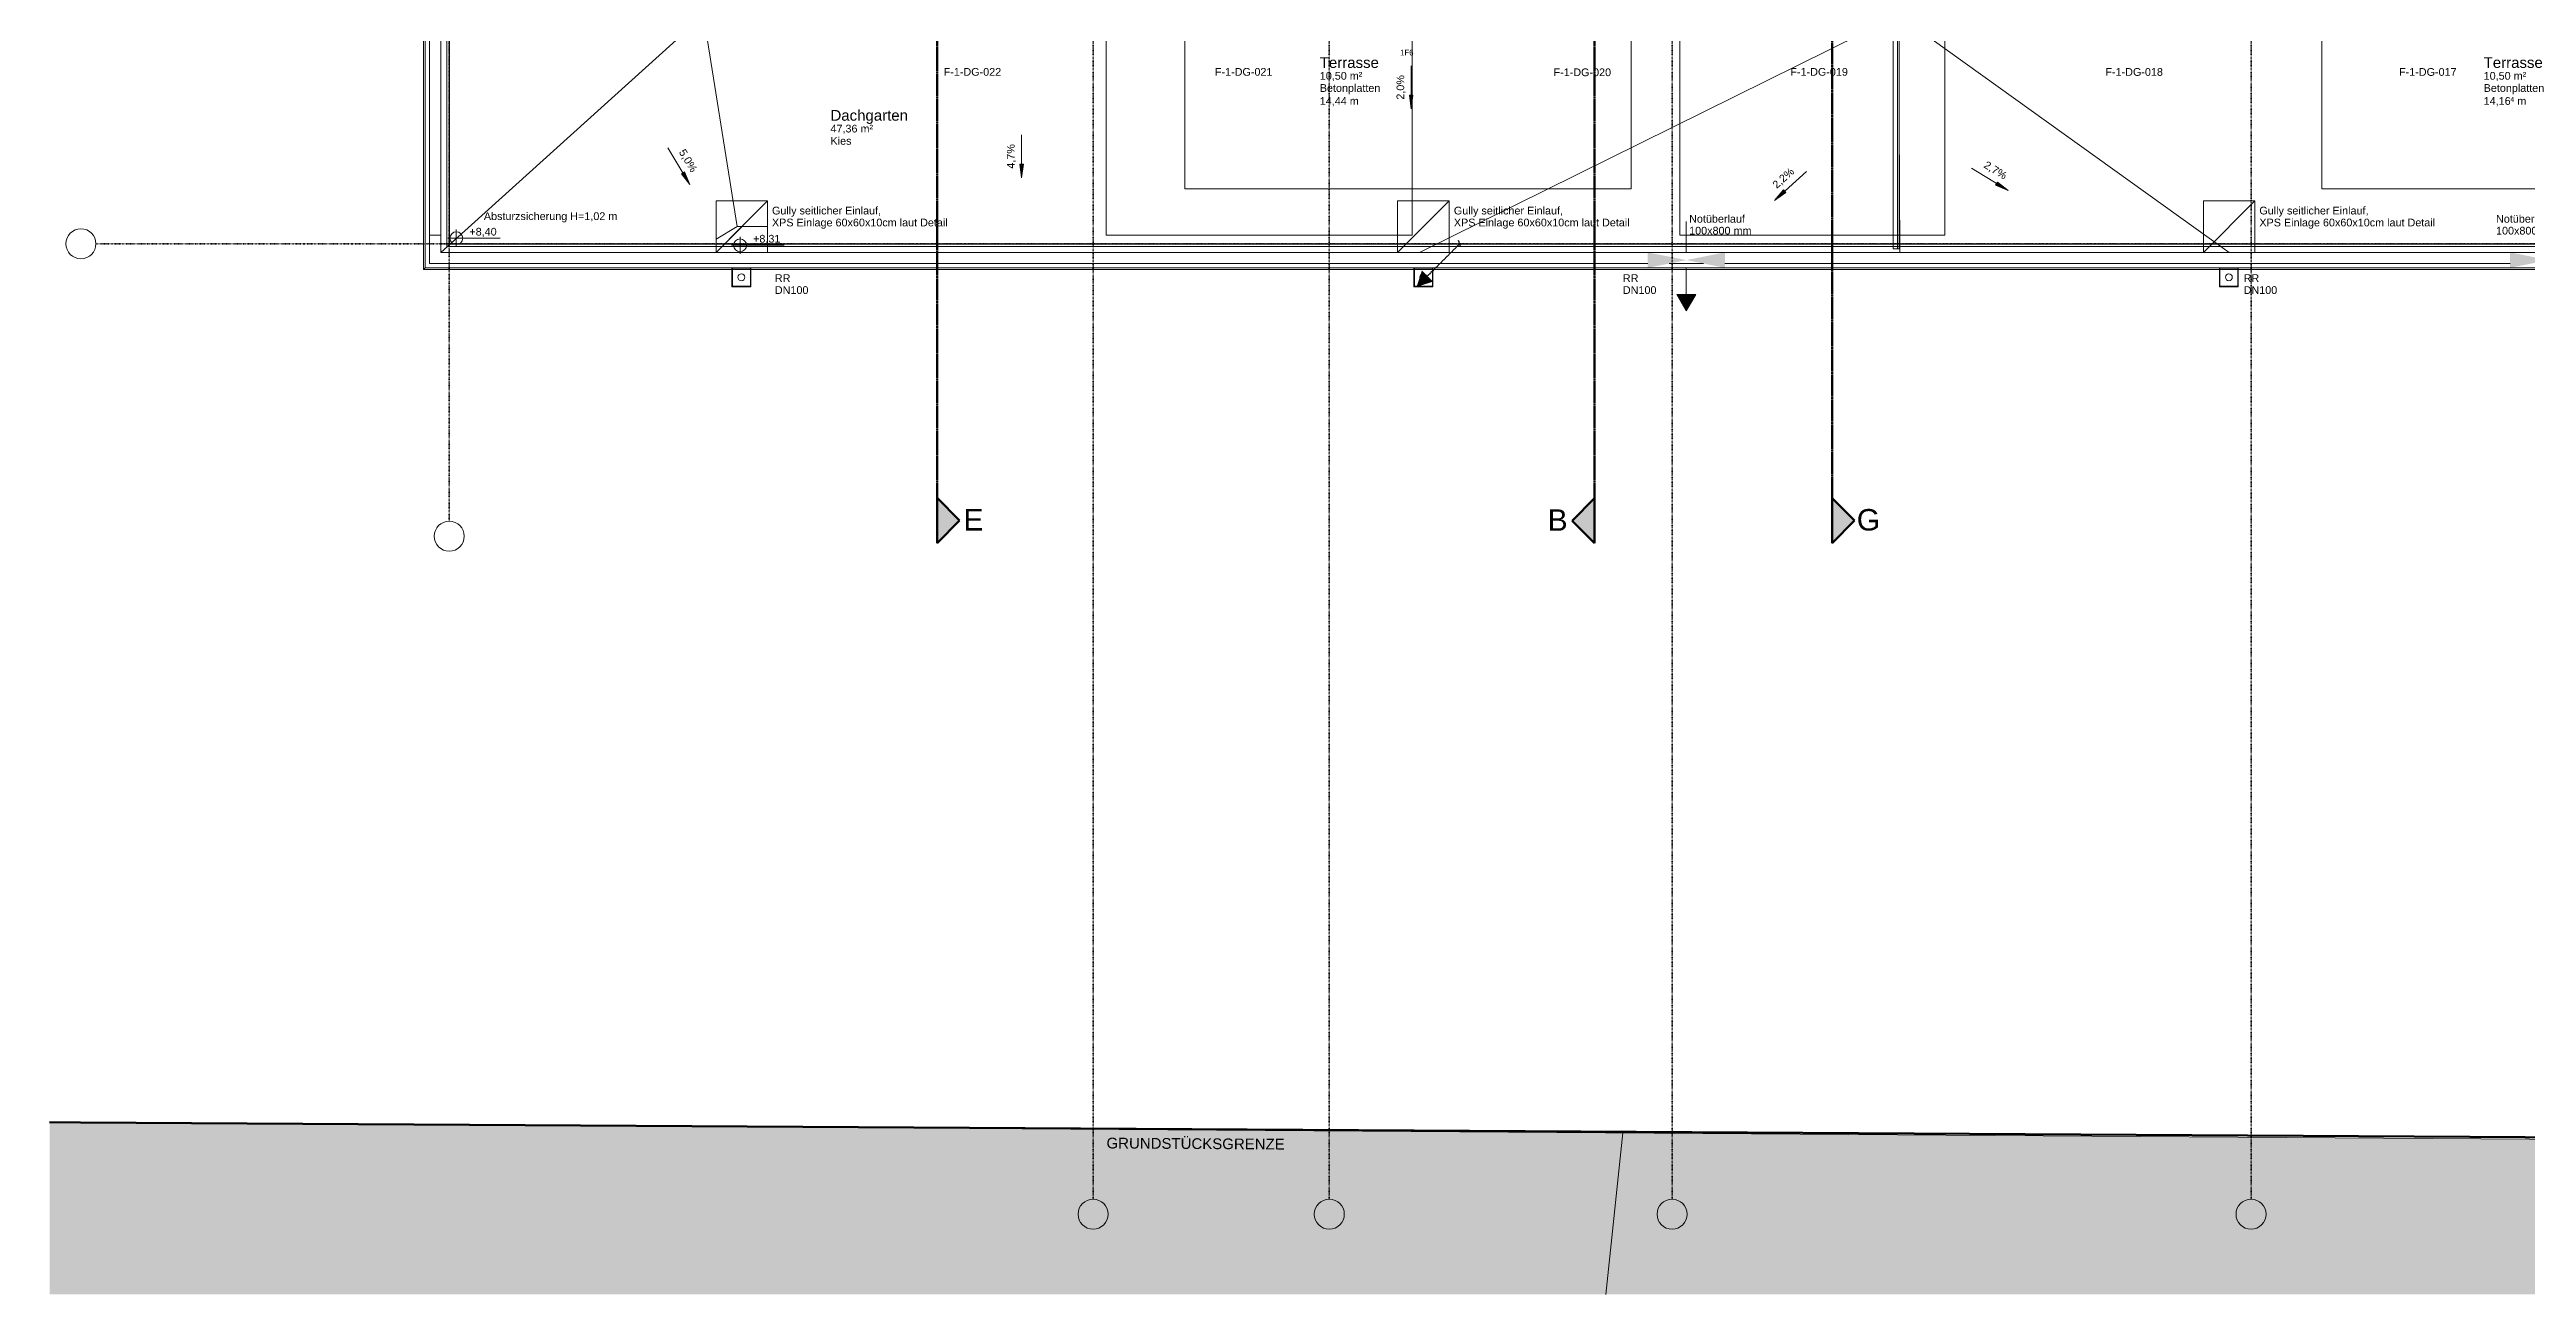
# Model space of a CAD drawing. Header units: metres. Extents: x -15638 to 29611, y -11908 to 29644.
# Drawn here: x -15638 to 13218, y -11908 to 2594 of the extents above; entities that cross this region are included whole.
import ezdxf
from ezdxf.enums import TextEntityAlignment as Align

# ---------------------------------------------------------------- set-up
doc = ezdxf.new("R2010")
doc.units = ezdxf.units.M
for name, pattern in [('ACAD_ISO08W100', [36, 24, -3, 6, -3]), ('Achse', [0.009, 0.005, -0.002, 0, -0.002]), ('Strich Punkt Mittel', [0.015875, 0.00635, -0.004763, 0, -0.004763]), ('Verdeckt', [0.003, 0.002, -0.001])]:
    doc.linetypes.add(name, pattern=pattern)
for name, color, linetype, lineweight in [('A-DETL-GENF_', 92, 'Continuous', 13), ('A-DETL-HDLN', 90, 'Verdeckt', 5), ('A-FLOR-HRAL', 11, 'Continuous', 5), ('A-GLAZ-IDEN_', 152, 'Continuous', 9), ('A_2D', 7, 'Continuous', 13), ('A_Beschriftung_', 7, 'Continuous', 9), ('A_Bodenschlitz', 7, 'Continuous', 5), ('A_Decken', 8, 'Continuous', 13), ('A_Gelaender', 7, 'Continuous', 13), ('A_Grundstuecksgrenze', 5, 'Continuous', 70), ('A_Raeume', 7, 'Continuous', 13), ('A_Raeume_', 7, 'Continuous', 5), ('A_Raeume_Beschriftung_', 7, 'Continuous', 9), ('A_Raster_', 1, 'Continuous', 9), ('A_Waende', 7, 'Continuous', 13), ('G-ANNO-DIMS_', 111, 'Continuous', 9), ('G-ANNO-SYMB_', 111, 'Continuous', 9), ('M-EQPM', 50, 'Continuous', 5), ('Text', 130, 'Continuous', 9)]:
    doc.layers.add(name, color=color, linetype=linetype, lineweight=lineweight)
doc.layers.add('E_ERDUNG', color=150, linetype='ACAD_ISO08W100', true_color=0x0f87ff)
doc.styles.add('Arial_2', font='arial.ttf', dxfattribs={"height": 0.09})
doc.styles.add('Arial_3', font='arial.ttf', dxfattribs={"height": 0.125})
doc.styles.add('Arial_4', font='arial.ttf', dxfattribs={"height": 0.05849})
doc.styles.add('Arial_8', font='arial.ttf', dxfattribs={"height": 0.25})
doc.styles.add('ET_LEGENDE - Wohnung$0$ROMANS', font='romans.shx', dxfattribs={"width": 0.6})

# ---------------------------------------------------------------- blocks, each defined once
blk = doc.blocks.new('*U754')
for p, q in [((0, 0), (445, 445)), ((48, 0), (-48, 0)), ((-18, 44), (18, -44))]:
    blk.add_line(p, q)
blk.add_solid([(368, 523), (600, 600), (523, 368)])
at = {"style": 'ET_LEGENDE - Wohnung$0$ROMANS', "width": 0.6, "flags": 1}
for tag, p in [('RAUMBUCHNUMMER', (0, -300)), ('ANLAGE', (0, -450))]:
    blk.add_attdef(tag, text='', height=100, dxfattribs=at).set_placement(p, align=Align.MIDDLE)
for tag, p in [('TEILANLAGE_NR', (0, -600)), ('KOMPONENTE_NR', (0, -900)), ('BEZEICHNUNG', (0, -1050)), ('KOMPONENTE', (0, -750)), ('HERSTELLER', (0, -1350)), ('TYP', (0, -1200)), ('LEISTUNG_MAX', (0, -1650)), ('MODEL', (0, -1500)), ('SPEZIFISCH_1', (0, -1800)), ('SPEZIFISCH_2', (0, -1950)), ('SPEZIFISCH_3', (0, -2100)), ('SPEZIFISCH_4', (0, -2250)), ('SPEZIFISCH_5', (0, -2400)), ('GEWERKE_CODE', (0, -2550)), ('LV_POS', (0, -2700)), ('PLATZHALTER_1', (0, -3000)), ('ZAEHLER', (0, -2850)), ('PLATZHALTER_2', (0, -3150)), ('PLATZHALTER_3', (0, -3300)), ('JOBLISTE_VDMA', (0, -3450)), ('ET_SPEZIFISCH_1', (0, -3600)), ('ET_SPEZIFISCH_2', (0, -3750)), ('ET_SPEZIFISCH_3', (0, -3900)), ('ET_SPEZIFISCH_4', (0, -4050)), ('ET_SPEZIFISCH_5', (0, -4200)), ('ET_SPEZIFISCH_6', (0, -4350)), ('ET_SPEZIFISCH_7', (0, -4500))]:
    blk.add_attdef(tag, text='', height=100, dxfattribs=at).set_placement(p, align=Align.MIDDLE_CENTER)
blk = doc.blocks.new('Geländer - Geländer-3410059-263_PP_03DG_BT1')
at = {"layer": 'A_Gelaender', "lineweight": 5}
for p, q in [((7.623, 84.679), (7.623, 70.778)), ((7.643, 70.798), (7.623, 70.778)), ((7.623, 70.778), (11.216, 70.778)), ((11.221, 70.778), (11.431, 70.778)), ((11.436, 70.778), (19.161, 70.778)), ((19.166, 70.778), (19.376, 70.778)), ((19.381, 70.778), (28.545, 70.778)), ((28.55, 70.778), (28.76, 70.778)), ((28.765, 70.778), (38.489, 70.778))]:
    blk.add_line(p, q, dxfattribs=at)
blk = doc.blocks.new('Typ des oberen Holms - Oberer Geländerholm_Innen_-3410094-263_PP_03DG_BT1')
at = {"layer": 'A_Gelaender', "lineweight": 5}
for p, q in [((7.643, 70.798), (7.643, 87.838)), ((7.693, 73.845), (7.693, 70.848)), ((42.683, 70.798), (7.643, 70.798)), ((7.693, 70.848), (21.884, 70.848)), ((22.134, 70.848), (22.534, 70.848)), ((22.784, 70.848), (31.931, 70.848))]:
    blk.add_line(p, q, dxfattribs=at)
blk = doc.blocks.new('Typ des oberen Holms - Oberer Geländerholm_Innen_-V1-263_PP_03DG_BT1')
at = {"layer": 'A_Gelaender', "lineweight": 5}
for p, q in [((7.643, 70.798), (7.643, 87.838)), ((7.693, 70.848), (7.693, 73.845)), ((42.683, 70.798), (7.643, 70.798)), ((21.884, 70.848), (7.693, 70.848)), ((22.534, 70.848), (22.134, 70.848)), ((31.931, 70.848), (22.784, 70.848))]:
    blk.add_line(p, q, dxfattribs=at)
blk = doc.blocks.new('Geländer - Geländer-3757505-263_PP_03DG_BT1')
at = {"layer": 'A_Gelaender', "lineweight": 5}
for q in [(24.813, 73.738), (24.793, 71.018)]:
    blk.add_line((24.813, 71.018), q, dxfattribs=at)
blk = doc.blocks.new('Typ des oberen Holms - Oberer Geländerholm_Innen_-3757508-263_PP_03DG_BT1')
at = {"layer": 'A_Gelaender', "lineweight": 5}
for p, q in [((24.743, 74.038), (24.76, 74.038)), ((24.743, 73.998), (24.743, 74.038)), ((24.743, 73.898), (24.743, 73.998)), ((24.743, 71.018), (24.743, 73.738)), ((24.793, 73.738), (24.793, 71.018)), ((24.793, 71.018), (24.743, 71.018))]:
    blk.add_line(p, q, dxfattribs=at)
blk = doc.blocks.new('Typ des oberen Holms - Oberer Geländerholm_Innen_-V8-263_PP_03DG_BT1')
at = {"layer": 'A_Gelaender', "lineweight": 5}
for p, q in [((24.76, 74.038), (24.743, 74.038)), ((24.743, 74.038), (24.743, 73.998)), ((24.743, 73.998), (24.743, 73.898)), ((24.743, 73.738), (24.743, 71.018)), ((24.793, 73.738), (24.793, 71.018)), ((24.793, 71.018), (24.743, 71.018))]:
    blk.add_line(p, q, dxfattribs=at)
blk = doc.blocks.new('HLS_Wasserfangkasten - HLS_Wasserfangkasten-10979366-263_PP_03DG_BT1')
at = {"layer": 'M-EQPM'}
for p, q in [((-0.11, 0.11), (-0.11, -0.11)), ((-0.105, -0.105), (-0.105, 0.105)), ((-0.105, 0.105), (0.105, 0.105)), ((0.105, 0.105), (0.105, -0.105)), ((0.11, -0.11), (0.11, 0.11)), ((-0.11, -0.11), (0.11, -0.11)), ((0.105, -0.105), (-0.105, -0.105))]:
    blk.add_line(p, q, dxfattribs=at)
for start, end in [(360, 180), (180, 360)]:
    blk.add_arc((0, 0), 0.04, start, end, dxfattribs=at)
blk = doc.blocks.new('Allg_BS - HKLS-11921154-263_PP_03DG_BT1')
at = {"layer": 'A_Bodenschlitz'}
for p, q in [((-0.299, -0.368), (0.301, 0.232)), ((-0.299, -0.368), (-0.299, 0.232)), ((-0.299, 0.232), (0.301, 0.232)), ((-0.299, -0.368), (0.301, 0.232)), ((-0.299, -0.368), (-0.299, 0.232)), ((-0.299, 0.232), (0.301, 0.232)), ((0.301, 0.232), (0.301, -0.368)), ((0.301, 0.232), (0.301, -0.368)), ((0.003, -0.368), (-0.299, -0.368)), ((0.301, -0.368), (-0.299, -0.368))]:
    blk.add_line(p, q, dxfattribs=at)
blk = doc.blocks.new('Allg_BS - HKLS-V64-263_PP_03DG_BT1')
at = {"layer": 'A_Bodenschlitz'}
for p, q in [((-0.299, -0.368), (0.301, 0.232)), ((-0.299, -0.368), (-0.299, 0.232)), ((-0.299, 0.232), (0.301, 0.232)), ((-0.299, -0.368), (0.301, 0.232)), ((-0.299, -0.368), (-0.299, 0.232)), ((-0.299, 0.232), (0.301, 0.232)), ((0.301, 0.232), (0.301, -0.368)), ((0.301, 0.232), (0.301, -0.368)), ((0.257, -0.368), (-0.299, -0.368))]:
    blk.add_line(p, q, dxfattribs=at)
blk = doc.blocks.new('Allg_BS - HKLS-12074549-263_PP_03DG_BT1')
at = {"layer": 'A_Bodenschlitz'}
for p, q in [((-0.299, -0.368), (0.301, 0.232)), ((-0.299, -0.368), (-0.299, 0.232)), ((-0.299, 0.232), (0.301, 0.232)), ((-0.299, -0.215), (-0.299, 0.232)), ((-0.299, 0.232), (0.301, 0.232)), ((0.001, -0.068), (0.301, 0.232)), ((0.301, 0.232), (0.301, -0.368)), ((0.301, 0.232), (0.301, -0.068)), ((-0.299, -0.368), (0.001, -0.068)), ((-0.299, -0.368), (-0.299, -0.215)), ((0.301, -0.068), (0.301, -0.368))]:
    blk.add_line(p, q, dxfattribs=at)
blk = doc.blocks.new('Allg_WD_rechteckig - Bau-11927121-263_PP_03DG_BT1')
at = {"layer": 'A-DETL-GENF_'}
for points in [[(0.125, -0.09), (0.575, 0), (0.125, 0.09), (0.125, -0.04)], [(1.025, -0.09), (1.025, 0.09), (0.575, 0), (0.775, -0.04)]]:
    blk.add_hatch(color=256, dxfattribs=at).paths.add_polyline_path(points)
blk = doc.blocks.new('Allg_Notueberlauf_rechteckig1 - Allg_Notueberlauf_rechteckig 100x600-10978595-263_PP_03DG_BT1')
at = {"layer": 'A-DETL-GENF_'}
blk.add_hatch(color=256, dxfattribs=at).paths.add_polyline_path([(42.992, 73.988), (43.183, 74.098), (42.992, 74.208)])
for p, q in [((42.992, 73.988), (42.992, 74.208)), ((42.992, 74.208), (43.183, 74.098)), ((42.143, 74.098), (42.503, 74.098)), ((42.683, 74.098), (43.183, 74.098)), ((43.183, 74.098), (42.992, 73.988))]:
    blk.add_line(p, q, dxfattribs=at)
blk = doc.blocks.new('Family - ___-3180367-263_PP_03DG_BT1')
at = {"layer": 'A_Grundstuecksgrenze'}
for p, q in [((3.266, 60.844), (3.628, 60.842)), ((3.628, 60.842), (34.721, 60.655))]:
    blk.add_line(p, q, dxfattribs=at)
blk = doc.blocks.new('Raster - BS_Achse-112124-263_PP_03DG_BT1')
at = {"layer": 'A_Beschriftung_'}
blk.add_circle((0, 0), 0.0035, dxfattribs=at)
blk = doc.blocks.new('Schnitt - 100_Gebaeudeschnitt-1261489-263_PP_03DG_BT1')
at = {"layer": 'G-ANNO-SYMB_'}
blk.add_hatch(color=256, dxfattribs=at).paths.add_polyline_path([(-0.00829, 0), (-0.00305, 0.00525), (0.0022, 0)])
at = {"layer": 'G-ANNO-SYMB_', "lineweight": 70}
for p, q in [((-0.00305, 0.00525), (-0.00829, 0)), ((-0.00829, 0), (0.0022, 0)), ((0.0022, 0), (-0.00305, 0.00525))]:
    blk.add_line(p, q, dxfattribs=at)
blk = doc.blocks.new('Schnitt - 100_Gebaeudeschnitt-1262219-263_PP_03DG_BT1')
at = {"layer": 'G-ANNO-SYMB_'}
blk.add_hatch(color=256, dxfattribs=at).paths.add_polyline_path([(-0.00829, 0), (-0.00305, 0.00525), (0.0022, 0)])
at = {"layer": 'G-ANNO-SYMB_', "lineweight": 70}
for p, q in [((-0.00305, 0.00525), (-0.00829, 0)), ((-0.00829, 0), (0.0022, 0)), ((0.0022, 0), (-0.00305, 0.00525))]:
    blk.add_line(p, q, dxfattribs=at)
blk = doc.blocks.new('Höhenkoten - 018-55644-263_PP_03DG_BT1')
at = {"layer": 'G-ANNO-DIMS_'}
for p, q in [((-0.002, 0), (0.01024, 0)), ((0, 0), (0, 0.002)), ((0, 0), (0, -0.002))]:
    blk.add_line(p, q, dxfattribs=at)
blk.add_circle((0, 0), 0.0015, dxfattribs=at)
blk = doc.blocks.new('354354')
at = {"layer": 'A-DETL-GENF_'}
blk.add_hatch(color=253, dxfattribs=at).paths.add_polyline_path([(34.903, 58.839), (34.903, 60.63), (3.266, 60.844), (3.266, 58.839), (25.89, 58.839)])
at = {"layer": 'G-ANNO-DIMS_'}
for points in [[(19.129, 72.65), (19.15, 72.809), (19.108, 72.809)], [(19.129, 72.65), (19.15, 72.809), (19.108, 72.809)], [(10.726, 71.768), (10.662, 71.915), (10.627, 71.894)], [(14.59, 71.846), (14.611, 72.005), (14.569, 72.005)], [(23.363, 71.583), (23.494, 71.674), (23.466, 71.705)], [(26.083, 71.698), (25.959, 71.798), (25.937, 71.763)]]:
    blk.add_hatch(color=256, dxfattribs=at).paths.add_polyline_path(points)
at = {"layer": 'A-DETL-HDLN'}
blk.add_line((21.691, 71.718), (16.491, 71.718), dxfattribs=at)
at = {"layer": 'A_2D'}
for p, q in [((16.491, 73.738), (16.491, 71.718)), ((21.691, 71.718), (21.691, 73.738)), ((29.738, 73.738), (29.738, 71.718)), ((16.491, 71.718), (21.691, 71.718)), ((29.738, 71.718), (34.938, 71.718)), ((34.903, 60.63), (3.266, 60.844))]:
    blk.add_line(p, q, dxfattribs=at)
at = {"layer": 'A_2D', "lineweight": 18}
blk.add_line((21.395, 58.839), (21.596, 60.72), dxfattribs=at)
at = {"layer": 'A_Decken'}
for p, q in [((7.823, 70.978), (10.883, 73.738)), ((11.276, 71.278), (10.883, 73.738)), ((16.491, 71.718), (16.491, 73.738)), ((19.224, 70.978), (24.743, 73.707)), ((21.691, 73.738), (21.691, 71.718)), ((24.813, 73.733), (28.66, 70.978)), ((29.738, 71.718), (29.738, 73.738)), ((24.813, 72.494), (24.82, 70.978)), ((18.971, 70.978), (18.971, 71.578)), ((18.971, 71.578), (19.571, 71.578)), ((19.571, 71.578), (19.571, 70.978)), ((28.358, 70.978), (28.358, 71.578)), ((28.358, 71.578), (28.958, 71.578)), ((28.958, 71.578), (28.958, 70.978)), ((34.938, 71.718), (29.738, 71.718)), ((11.031, 71.132), (11.276, 71.278)), ((11.276, 71.278), (11.631, 71.278)), ((11.631, 71.278), (11.631, 70.978)), ((11.031, 70.978), (11.031, 71.132))]:
    blk.add_line(p, q, dxfattribs=at)
at = {"layer": 'A_Raeume', "color": 8, "linetype": 'Verdeckt'}
for p, q in [((7.893, 77.887), (7.893, 71.048)), ((16.491, 71.718), (16.491, 73.738)), ((21.691, 71.718), (21.691, 73.738)), ((29.738, 73.738), (29.738, 71.718)), ((16.491, 71.718), (21.691, 71.718)), ((29.738, 71.718), (34.905, 71.718)), ((7.893, 71.048), (24.743, 71.048)), ((24.793, 71.048), (42.433, 71.048))]:
    blk.add_line(p, q, dxfattribs=at)
at = {"layer": 'A_Raeume_', "flags": 128}
for points in [[(15.575, 71.178), (19.139, 71.178), (19.139, 74.855), (20.283, 74.855), (20.283, 75.918), (20.283, 76.055), (20.283, 78.2), (16.608, 78.2), (16.608, 77.905), (15.575, 77.905)], [(29.738, 73.738), (24.793, 73.738), (24.793, 71.186), (24.793, 71.048), (42.433, 71.048), (42.433, 78.3), (39.443, 78.3), (39.443, 73.738), (34.938, 73.738), (34.938, 71.856), (34.938, 71.718), (34.8, 71.718), (29.738, 71.718)], [(10.883, 73.738), (10.883, 77.887), (7.893, 77.887), (7.893, 71.048), (24.793, 71.048), (24.793, 73.738), (21.691, 73.738), (21.691, 71.718), (16.491, 71.718), (16.491, 73.738)], [(22.258, 71.178), (25.344, 71.178), (25.344, 74.755), (22.258, 74.755)], [(21.691, 73.738), (16.491, 73.738), (16.491, 71.718), (21.691, 71.718)], [(34.938, 73.738), (29.738, 73.738), (29.738, 71.718), (34.938, 71.718)]]:
    blk.add_lwpolyline(points, close=True, dxfattribs=at)
at = {"layer": 'A_Raster_', "linetype": 'Strich Punkt Mittel', "lineweight": 35}
for p, q in [((15.423, 94.23), (15.423, 59.949)), ((18.175, 94.23), (18.175, 59.949)), ((22.168, 94.23), (22.168, 59.949)), ((28.913, 94.23), (28.913, 59.949)), ((7.923, 90.423), (7.923, 67.847)), ((3.807, 71.078), (48.122, 71.078))]:
    blk.add_line(p, q, dxfattribs=at)
at = {"layer": 'A_Waende'}
for p, q in [((7.823, 87.658), (7.823, 70.978)), ((7.693, 71.178), (7.823, 71.178)), ((7.823, 70.978), (42.503, 70.978))]:
    blk.add_line(p, q, dxfattribs=at)
at = {"layer": 'G-ANNO-DIMS_'}
for p, q in [((19.129, 73.15), (19.129, 72.65)), ((19.129, 73.15), (19.129, 72.65)), ((19.15, 72.809), (19.108, 72.809)), ((19.108, 72.809), (19.129, 72.65)), ((19.15, 72.809), (19.108, 72.809)), ((19.108, 72.809), (19.129, 72.65)), ((19.129, 72.65), (19.15, 72.809)), ((19.129, 72.65), (19.15, 72.809)), ((10.469, 72.197), (10.726, 71.768)), ((14.59, 72.346), (14.59, 71.846)), ((10.662, 71.915), (10.627, 71.894)), ((10.627, 71.894), (10.726, 71.768)), ((10.726, 71.768), (10.662, 71.915)), ((14.611, 72.005), (14.569, 72.005)), ((14.569, 72.005), (14.59, 71.846)), ((14.59, 71.846), (14.611, 72.005)), ((23.733, 71.919), (23.363, 71.583)), ((25.657, 71.959), (26.083, 71.698)), ((23.466, 71.705), (23.363, 71.583)), ((23.363, 71.583), (23.494, 71.674)), ((23.494, 71.674), (23.466, 71.705)), ((25.959, 71.798), (25.937, 71.763)), ((25.937, 71.763), (26.083, 71.698)), ((26.083, 71.698), (25.959, 71.798))]:
    blk.add_line(p, q, dxfattribs=at)
at = {"layer": 'G-ANNO-SYMB_', "linetype": 'Achse', "lineweight": 70}
for p, q in [((13.605, 91.551), (13.605, 68.007)), ((21.265, 91.551), (21.265, 68.004)), ((24.032, 91.552), (24.032, 68.006))]:
    blk.add_line(p, q, dxfattribs=at)
at = {"layer": 'A-DETL-GENF_', "rotation": 270.0000000000002}
blk.add_blockref('Allg_Notueberlauf_rechteckig1 - Allg_Notueberlauf_rechteckig 100x600-10978595-263_PP_03DG_BT1', (-51.764, 113.481), dxfattribs=at)
at = {"layer": 'A-DETL-GENF_'}
for p in [(21.759, 70.888), (31.806, 70.888)]:
    blk.add_blockref('Allg_WD_rechteckig - Bau-11927121-263_PP_03DG_BT1', p, dxfattribs=at)
at = {"layer": 'A-FLOR-HRAL'}
for name in ['Geländer - Geländer-3410059-263_PP_03DG_BT1', 'Geländer - Geländer-3757505-263_PP_03DG_BT1']:
    blk.add_blockref(name, (0, 0), dxfattribs=at)
at = {"layer": 'A_2D'}
for name, p in [('Allg_BS - HKLS-12074549-263_PP_03DG_BT1', (11.331, 71.346)), ('Allg_BS - HKLS-V64-263_PP_03DG_BT1', (19.27, 71.346)), ('Allg_BS - HKLS-11921154-263_PP_03DG_BT1', (28.657, 71.346))]:
    blk.add_blockref(name, p, dxfattribs=at)
at = {"layer": 'A_Beschriftung_', "xscale": 49.99999999999998, "yscale": 49.99999999999998, "zscale": 49.99999999999998}
for p, rotation in [((3.632, 71.078), 269.9999999999997), ((7.923, 67.672), 180), ((15.423, 59.774), 180), ((18.175, 59.774), 180), ((22.168, 59.774), 180), ((28.913, 59.774), 180)]:
    blk.add_blockref('Raster - BS_Achse-112124-263_PP_03DG_BT1', p, dxfattribs=dict(at, rotation=rotation))
at = {"layer": 'A_Gelaender', "lineweight": 5}
for name in ['Typ des oberen Holms - Oberer Geländerholm_Innen_-3410094-263_PP_03DG_BT1', 'Typ des oberen Holms - Oberer Geländerholm_Innen_-V1-263_PP_03DG_BT1', 'Typ des oberen Holms - Oberer Geländerholm_Innen_-3757508-263_PP_03DG_BT1', 'Typ des oberen Holms - Oberer Geländerholm_Innen_-V8-263_PP_03DG_BT1']:
    blk.add_blockref(name, (0, 0), dxfattribs=at)
at = {"layer": 'A_Grundstuecksgrenze'}
blk.add_blockref('Family - ___-3180367-263_PP_03DG_BT1', (0, 0), dxfattribs=at)
at = {"layer": 'G-ANNO-DIMS_', "xscale": 49.99999999999998, "yscale": 49.99999999999998, "zscale": 49.99999999999998}
for p in [(8.005, 71.143), (11.311, 71.061)]:
    blk.add_blockref('Höhenkoten - 018-55644-263_PP_03DG_BT1', p, dxfattribs=at)
at = {"layer": 'G-ANNO-SYMB_', "extrusion": (0, 0, -1), "xscale": 49.99999999999998, "yscale": 49.99999999999998, "zscale": 49.99999999999998}
for p, rotation in [((-13.605, 68.007), 90.00000000005366), ((-24.032, 68.006), 90.00000000000063)]:
    blk.add_blockref('Schnitt - 100_Gebaeudeschnitt-1262219-263_PP_03DG_BT1', p, dxfattribs=dict(at, rotation=rotation))
at = {"layer": 'G-ANNO-SYMB_', "xscale": 49.99999999999998, "yscale": 49.99999999999998, "zscale": 49.99999999999998, "rotation": 89.99999999999937}
blk.add_blockref('Schnitt - 100_Gebaeudeschnitt-1261489-263_PP_03DG_BT1', (21.265, 68.004), dxfattribs=at)
at = {"layer": 'M-EQPM'}
for p in [(11.326, 70.688), (19.271, 70.688), (28.655, 70.688)]:
    blk.add_blockref('HLS_Wasserfangkasten - HLS_Wasserfangkasten-10979366-263_PP_03DG_BT1', p, dxfattribs=at)
at = {"layer": 'A-GLAZ-IDEN_', "char_height": 0.09, "width": 0.79768, "attachment_point": 1, "style": 'Arial_2'}
for s, insert in [('F-1-DG-022', (13.682, 73.126)), ('F-1-DG-021', (16.842, 73.126)), ('F-1-DG-020', (20.787, 73.121)), ('F-1-DG-019', (23.546, 73.126)), ('F-1-DG-018', (27.216, 73.125)), ('F-1-DG-017', (30.637, 73.125))]:
    blk.add_mtext(s, dxfattribs=dict(at, insert=insert))
at = {"layer": 'A_Raeume_Beschriftung_', "attachment_point": 1}
for s, insert, char_height, width, style in [('Terrasse', (18.064, 73.252), 0.125, 0.84177, 'Arial_3'), ('10,50 m²', (18.064, 73.08), 0.09, 0.58924, 'Arial_2'), ('Terrasse', (31.623, 73.252), 0.125, 0.84177, 'Arial_3'), ('10,50 m²', (31.623, 73.08), 0.09, 0.58924, 'Arial_2'), ('Betonplatten', (18.064, 72.938), 0.09, 0.82574, 'Arial_2'), ('14,44 m', (18.064, 72.787), 0.09, 0.54114, 'Arial_2'), ('14,16', (31.623, 72.787), 0.09, 0.37679, 'Arial_2'), ('Betonplatten', (31.623, 72.938), 0.09, 0.82574, 'Arial_2'), ('4', (31.934, 72.789), 0.0585, 0.05612, 'Arial_4'), (' m', (31.98, 72.787), 0.09, 0.16435, 'Arial_2'), ('47,36 m²', (12.364, 72.465), 0.09, 0.58924, 'Arial_2'), ('Dachgarten', (12.364, 72.637), 0.125, 1.08629, 'Arial_3'), ('Kies', (12.364, 72.322), 0.09, 0.28059, 'Arial_2')]:
    blk.add_mtext(s, dxfattribs=dict(at, insert=insert, char_height=char_height, width=width, style=style))
at = {"layer": 'G-ANNO-DIMS_', "char_height": 0.09, "width": 0.34267, "attachment_point": 1, "line_spacing_factor": 0.941778, "style": 'Arial_2'}
for s, insert, rotation in [('2,0%', (18.958, 72.757), 90), ('2,0%', (18.958, 72.757), 90), ('5,0%', (10.671, 72.193), 300.8758), ('4,7%', (14.419, 71.953), 90), ('2,2%', (23.327, 71.782), 42.1848), ('2,7%', (25.838, 72.049), 328.4834)]:
    blk.add_mtext(s, dxfattribs=dict(at, insert=insert, rotation=rotation))
at = {"layer": 'G-ANNO-DIMS_', "char_height": 0.09, "width": 0.38013, "attachment_point": 1, "line_spacing_factor": 0.941778, "style": 'Arial_2'}
for s, insert in [('+8,40', (8.157, 71.264)), ('+8,31', (11.462, 71.182))]:
    blk.add_mtext(s, dxfattribs=dict(at, insert=insert))
at = {"layer": 'G-ANNO-SYMB_', "char_height": 0.25, "attachment_point": 1, "style": 'Arial_8'}
for s, insert, width in [('E', (13.913, 67.988), 0.2846), ('B', (20.719, 67.985), 0.2846), ('G', (24.32, 67.988), 0.3327)]:
    blk.add_mtext(s, dxfattribs=dict(at, insert=insert, width=width))
at = {"layer": 'Text', "color": 7, "char_height": 0.09, "attachment_point": 1, "style": 'Arial_2'}
for s, insert, width in [('Absturzsicherung H=1,02 m', (8.326, 71.445), 1.83586), ('XPS Einlage 60x60x10cm laut Detail', (11.682, 71.371), 2.38502), ('Gully seitlicher Einlauf,', (11.682, 71.51), 1.45506), ('XPS Einlage 60x60x10cm laut Detail', (19.626, 71.371), 2.38502), ('Gully seitlicher Einlauf,', (19.626, 71.51), 1.45506), ('Notüberlauf', (22.367, 71.414), 0.7616), ('100x800 mm', (22.367, 71.276), 0.86181), ('XPS Einlage 60x60x10cm laut Detail', (29.01, 71.371), 2.38502), ('Gully seitlicher Einlauf,', (29.01, 71.51), 1.45506), ('Notüberlauf', (31.767, 71.414), 0.7616), ('100x800 mm', (31.767, 71.276), 0.86181), ('RR', (11.716, 70.723), 0.21646), ('RR', (21.595, 70.723), 0.21646), ('RR', (28.827, 70.723), 0.21646), ('DN100', (11.716, 70.584), 0.46899), ('DN100', (21.595, 70.584), 0.46899), ('DN100', (28.827, 70.584), 0.46899)]:
    blk.add_mtext(s, dxfattribs=dict(at, insert=insert, width=width))
at = {"layer": 'Text', "color": 5, "insert": (15.58, 60.665), "char_height": 0.125, "width": 2.50928, "attachment_point": 1, "rotation": 359.6384, "style": 'Arial_3'}
blk.add_mtext('GRUNDSTÜCKSGRENZE', dxfattribs=at)

msp = doc.modelspace()

# ---------------------------------------------------------------- linework, layer by layer
at = {"color": 5}
msp.add_lwpolyline([(-10981, 16689), (-10981, 6097), (-10981, 331), (-6221, 331), (3979, 331), (13979, 331), (23499, 331), (23499, 811), (23499, 10811), (23499, 16811), (19348, 16811), (9348, 16811), (-981, 16811), (-10981, 16811), (-10981, 16689)], dxfattribs=at)

# ---------------------------------------------------------------- block references
at = {"xscale": 1000, "yscale": 1000, "zscale": 1000}
msp.add_blockref('354354', (-18904, -70747), dxfattribs=at)
at = {"layer": 'E_ERDUNG', "xscale": 0.8398080000000001, "yscale": 0.8398080000000001, "zscale": 0.8398080000000001, "rotation": 179.9999999999999}
msp.add_blockref('*U754', (790, 331), dxfattribs=at)

# ---------------------------------------------------------------- texts
at = {"color": 212}
msp.add_text('1F6', height=67.4, rotation=0.0422, dxfattribs=at).set_placement((97, 2525))

doc.saveas('drawing.dxf')
